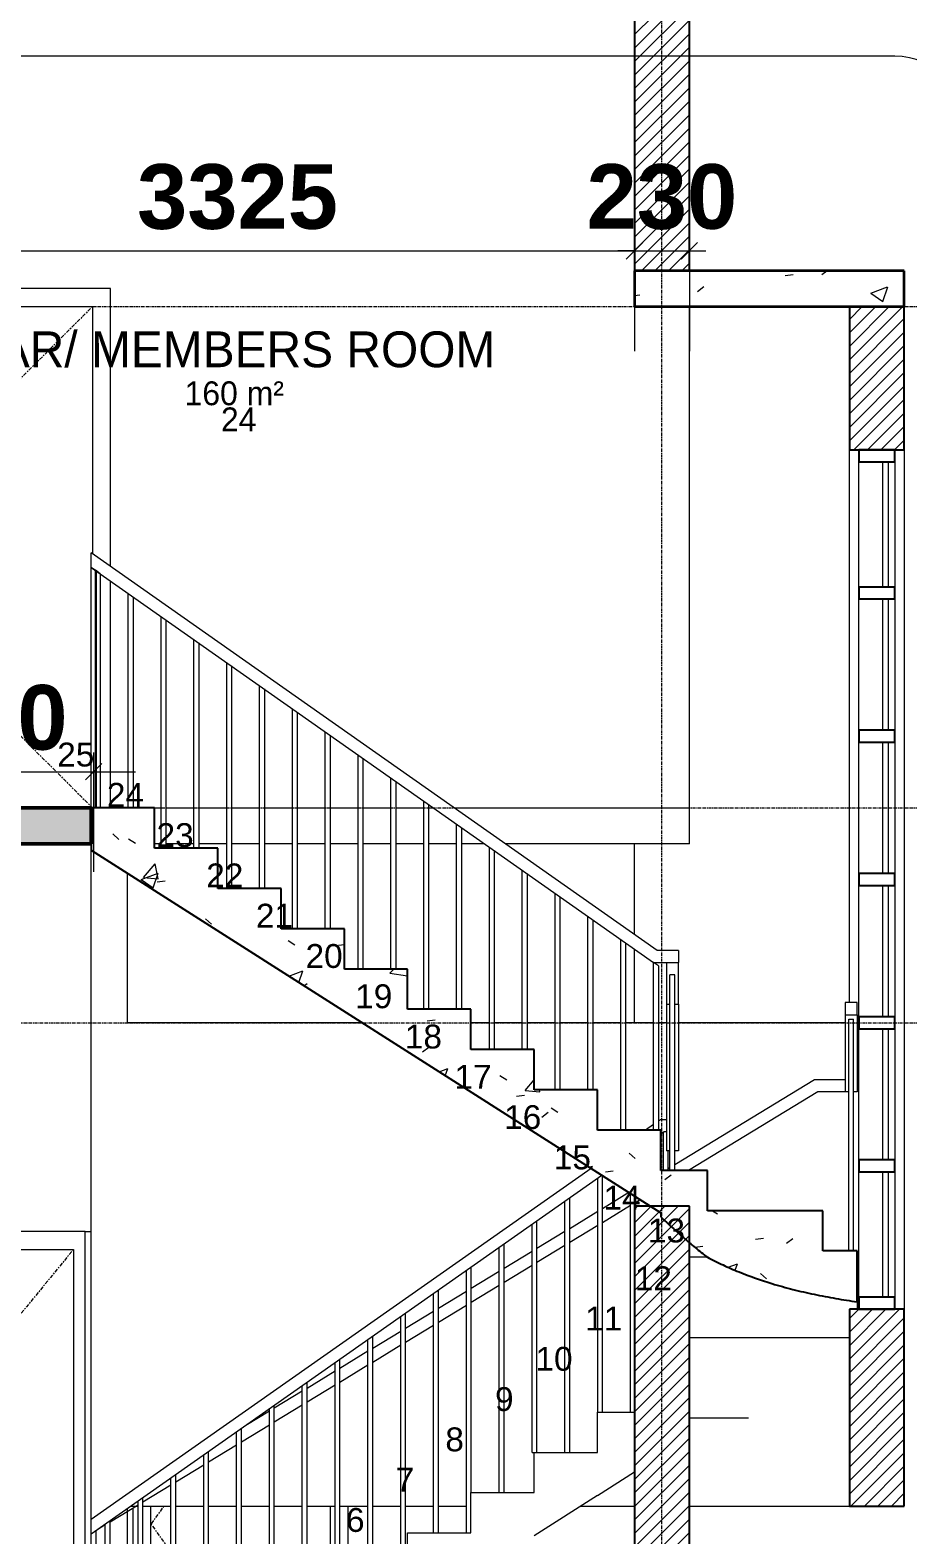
# Model space of a CAD drawing. Header units: inches. Extents: x 22 to 382261, y 22 to 371281.
# Drawn here: x 129234 to 132911, y 140467 to 146771 of the extents above; entities that cross this region are included whole.
import ezdxf

# ---------------------------------------------------------------- set-up
doc = ezdxf.new("R2010")
doc.units = ezdxf.units.IN
doc.header["$MEASUREMENT"] = 0
doc.linetypes.add('Centre', pattern=[31.75, 6.35, -4.7625, 15.875, -4.7625])
doc.linetypes.add('Grid Line 1_2_', pattern=[22.225, 12.7, -3.175, 3.175, -3.175])
for name, color, linetype, lineweight in [('A-ANNO-DIMS', 211, 'Continuous', 9), ('A-ANNO-SYMB', 150, 'Continuous', 9), ('A-AREA-IDEN', 2, 'Continuous', 9), ('A-DETL-GENF', 92, 'Continuous', 9), ('A-DETL-THIN', 151, 'Continuous', 9), ('A-DOOR', 31, 'Continuous', 9), ('A-DOOR-FRAM', 31, 'Continuous', 9), ('A-FLOR', 192, 'Continuous', 9), ('A-FLOR-HRAL', 11, 'Continuous', 9), ('A-FLOR-LEVL', 51, 'Continuous', 9), ('A-FLOR-PATT', 8, 'Continuous', 9), ('A-GLAZ-CURT', 52, 'Continuous', 9), ('A-GLAZ-CWMG', 51, 'Continuous', 9), ('A-WALL', 113, 'Continuous', 9), ('A-WALL-PATT', 111, 'Continuous', 9), ('I-WALL', 2, 'Continuous', 9), ('S-GRID', 1, 'Continuous', 9), ('S-STRS', 31, 'Continuous', 9), ('S-STRS-ANNO', 31, 'Continuous', 9)]:
    doc.layers.add(name, color=color, linetype=linetype, lineweight=lineweight)
doc.styles.add('Arial', font='arial.ttf', dxfattribs={"height": 506.015625})
doc.styles.add('Arial_B_2', font='arialbd.ttf', dxfattribs={"height": 270.833333})
doc.styles.add('Century Gothic_1', font='GOTHIC.TTF', dxfattribs={"height": 1})
doc.styles.add('Gill Sans MT', font='GIL_____.TTF', dxfattribs={"height": 262.5})
doc.dimstyles.new('2_2', dxfattribs={"dimscale": 304.8, "dimtxt": 267.818092, "dimasz": 0.227865, "dimexe": 1.377953, "dimexo": 0.0625, "dimgap": 0.287073, "dimtad": 1, "dimdec": 0, "dimzin": 0, "dimdsep": 46, "dimtxsty": 'Arial_B_2', "dimblk1": 'OBLIQUE', "dimblk2": 'OBLIQUE', "dimsah": 1, "dimcen": 0.09, "dimdle": 0.574147, "dimazin": 0, "dimtfac": 1, "dimtdec": 4, "dimtix": 1, "dimtmove": 0, "dimatfit": 3, "dimfxl": 0.574147, "dimfxlon": 1, "dimtvp": 1, "dimtolj": 1, "dimtzin": 0, "dimlwd": 18, "dimlwe": 18, "dimarcsym": 2})
pattern_1 = [(45, (123150.514, 143793.9), (-28.28427, 28.28427), [])]
pattern_2 = [(50, (123150.5, 143793.9), (728.737, -63.756), [76.2, -838.2]), (355, (123150.5, 143793.9), (-140.97, 764.23), [60.96, -670.56]), (100.451, (123211.24, 143788.6), (587.77, 700.467), [64.76, -712.36]), (46.184, (123150.5, 143997.1), (1084.32, -168.17), [114.3, -1257.3]), (96.636, (123240.9, 143983.1), (949.61, 989.71), [97.14, -1068.54]), (351.184, (123150.5, 143997.1), (949.62, 989.7), [91.44, -1005.84]), (21, (123252.1, 143946.3), (606.458, -409.06), [76.2, -838.2]), (326, (123252.1, 143946.3), (247.21, 736.753), [60.96, -670.56]), (71.451, (123302.65, 143912.2), (853.67, 327.685), [64.76, -712.36]), (37.5, (123150.51, 143793.9), (12.355, 338.22), [33.528, -628.904, 33.528, -647.192, -673.1]), (37.5, (123150.51, 143793.9), (12.355, 338.22), [-1343.152, 33.528, -639.572]), (7.5, (123150.5, 143793.9), (267.279, 400.722), [33.528, -354.584, 33.528, -613.664, -256.54]), (7.5, (123150.5, 143793.9), (267.279, 400.722), [-1035.304, 33.528, -223.012]), (327.5, (122923.95, 143793.9), (542.363, -22.915), [33.528, -220.472, 33.528, -758.952, -1051.56]), (327.5, (122923.95, 143793.9), (542.363, -22.915), [-1046.48, 33.528, -1018.032]), (317.5, (122822.35, 143793.9), (592.517, 101.707), [33.528, -296.672, 33.528, -492.76, -746.76]), (317.5, (122822.35, 143793.9), (592.517, 101.707), [-856.49, 33.53, -713.23])]

# ---------------------------------------------------------------- blocks, each defined once
blk = doc.blocks.new('M_Single-Flush - 900 by 2100-911137-Section C-C')
at = {"layer": 'A-DOOR-FRAM'}
for p, q in [((9708.2, 300), (9708.2, 2576)), ((9708.2, 2576), (9733.2, 2576))]:
    blk.add_line(p, q, dxfattribs=at)
blk = doc.blocks.new('M_Single-Flush - 1050 DOORS 2 gym _ memebers room-944587-Section C-C')
at = {"layer": 'A-DOOR', "linetype": 'Centre'}
for p, q in [((9738.2, 6450), (8688.2, 5400)), ((8688.2, 5400), (9733.2, 4355))]:
    blk.add_line(p, q, dxfattribs=at)
at = {"layer": 'A-DOOR-FRAM'}
for p, q in [((9814.2, 6526), (8683.2, 6526)), ((9814.2, 5361.8), (9814.2, 6526)), ((8612.2, 6450), (8612.2, 4350)), ((8688.2, 4350), (8688.2, 6450)), ((8688.2, 6450), (9738.2, 6450)), ((9738.2, 6450), (9738.2, 5415.2)), ((9814.2, 4350), (9814.2, 5300.7))]:
    blk.add_line(p, q, dxfattribs=at)
blk = doc.blocks.new('System Panel - Glazed-442035-Section C-C')
at = {"layer": 'A-GLAZ-CURT', "lineweight": 18}
for p, q in [((13047.7, 2825), (13047.7, 2300)), ((13072.7, 2825), (13047.7, 2825)), ((13072.7, 2300), (13072.7, 2825)), ((13047.7, 2300), (13072.7, 2300))]:
    blk.add_line(p, q, dxfattribs=at)
blk = doc.blocks.new('System Panel - Glazed-442036-Section C-C')
at = {"layer": 'A-GLAZ-CURT', "lineweight": 18}
for p, q in [((13047.7, 3425), (13047.7, 2875)), ((13072.7, 3425), (13047.7, 3425)), ((13072.7, 2875), (13072.7, 3425)), ((13047.7, 2875), (13072.7, 2875))]:
    blk.add_line(p, q, dxfattribs=at)
blk = doc.blocks.new('Rectangular Mullion - 50 x 150mm-440584-Section C-C')
at = {"layer": 'A-GLAZ-CWMG', "lineweight": 25}
for p, q in [((12948.2, 5850), (12948.2, 5800)), ((13098.2, 5850), (12948.2, 5850)), ((12948.2, 5800), (13098.2, 5800)), ((13098.2, 5800), (13098.2, 5850))]:
    blk.add_line(p, q, dxfattribs=at)
blk = doc.blocks.new('Rectangular Mullion - 50 x 150mm-442032-Section C-C')
at = {"layer": 'A-GLAZ-CWMG'}
for p, q in [((12948.2, 2300), (12948.2, 2825)), ((13098.2, 2825), (13098.2, 2300))]:
    blk.add_line(p, q, dxfattribs=at)
blk = doc.blocks.new('Rectangular Mullion - 50 x 150mm-440587-Section C-C')
at = {"layer": 'A-GLAZ-CWMG', "lineweight": 25}
for p, q in [((12948.2, 2875), (12948.2, 2825)), ((13098.2, 2875), (12948.2, 2875)), ((13098.2, 2825), (13098.2, 2875)), ((12948.2, 2825), (13098.2, 2825))]:
    blk.add_line(p, q, dxfattribs=at)
blk = doc.blocks.new('Rectangular Mullion - 50 x 150mm-440585-Section C-C')
at = {"layer": 'A-GLAZ-CWMG', "lineweight": 25}
for p, q in [((12948.2, 2300), (12948.2, 2250)), ((13098.2, 2300), (12948.2, 2300)), ((13098.2, 2250), (13098.2, 2300)), ((12948.2, 2250), (13098.2, 2250))]:
    blk.add_line(p, q, dxfattribs=at)
blk = doc.blocks.new('Rectangular Mullion - 50 x 150mm-442033-Section C-C')
at = {"layer": 'A-GLAZ-CWMG'}
for p, q in [((12948.2, 2875), (12948.2, 3425)), ((13098.2, 3425), (13098.2, 2875))]:
    blk.add_line(p, q, dxfattribs=at)
blk = doc.blocks.new('Rectangular Mullion - 50 x 150mm-442052-Section C-C')
at = {"layer": 'A-GLAZ-CWMG'}
for p, q in [((12948.2, 5275), (12948.2, 5800)), ((13098.2, 5800), (13098.2, 5275))]:
    blk.add_line(p, q, dxfattribs=at)
blk = doc.blocks.new('Railing - 20mm-957173-Section C-C')
at = {"layer": 'A-FLOR-HRAL'}
for p, q in [((9770.7, 5331.1), (9750.7, 5345.2)), ((9750.7, 4350), (9750.7, 5345.2)), ((9770.7, 5331.1), (9770.7, 4350))]:
    blk.add_line(p, q, dxfattribs=at)
blk = doc.blocks.new('Railing - 20mm-958078-Section C-C')
at = {"layer": 'A-FLOR-HRAL'}
for p, q in [((9888.2, 4350), (9888.2, 5248.6)), ((9908.2, 5234.6), (9908.2, 4350))]:
    blk.add_line(p, q, dxfattribs=at)
blk = doc.blocks.new('Railing - 20mm-958076-Section C-C')
at = {"layer": 'A-FLOR-HRAL'}
for p, q in [((10025.7, 4181.2), (10025.7, 5152)), ((10045.7, 5137.9), (10045.7, 4181.2))]:
    blk.add_line(p, q, dxfattribs=at)
blk = doc.blocks.new('Railing - 20mm-958074-Section C-C')
at = {"layer": 'A-FLOR-HRAL'}
for p, q in [((10163.2, 4181.2), (10163.2, 5055.3)), ((10183.2, 5041.3), (10183.2, 4181.2))]:
    blk.add_line(p, q, dxfattribs=at)
blk = doc.blocks.new('Railing - 20mm-958072-Section C-C')
at = {"layer": 'A-FLOR-HRAL'}
for p, q in [((10300.7, 4012.5), (10300.7, 4958.7)), ((10320.7, 4944.6), (10320.7, 4012.5))]:
    blk.add_line(p, q, dxfattribs=at)
blk = doc.blocks.new('Railing - 20mm-958070-Section C-C')
at = {"layer": 'A-FLOR-HRAL'}
for p, q in [((10438.2, 4012.5), (10438.2, 4862)), ((10458.2, 4848), (10458.2, 4012.5))]:
    blk.add_line(p, q, dxfattribs=at)
blk = doc.blocks.new('Railing - 20mm-958068-Section C-C')
at = {"layer": 'A-FLOR-HRAL'}
for p, q in [((10575.7, 3843.8), (10575.7, 4765.4)), ((10595.7, 4751.3), (10595.7, 3843.8))]:
    blk.add_line(p, q, dxfattribs=at)
blk = doc.blocks.new('Railing - 20mm-958066-Section C-C')
at = {"layer": 'A-FLOR-HRAL'}
for p, q in [((10713.2, 3843.8), (10713.2, 4668.7)), ((10733.2, 4654.6), (10733.2, 3843.8))]:
    blk.add_line(p, q, dxfattribs=at)
blk = doc.blocks.new('Railing - 20mm-958064-Section C-C')
at = {"layer": 'A-FLOR-HRAL'}
for p, q in [((10850.7, 3675), (10850.7, 4572)), ((10870.7, 4558), (10870.7, 3675))]:
    blk.add_line(p, q, dxfattribs=at)
blk = doc.blocks.new('Railing - 20mm-958062-Section C-C')
at = {"layer": 'A-FLOR-HRAL'}
for p, q in [((10988.2, 3675), (10988.2, 4475.4)), ((11008.2, 4461.3), (11008.2, 3675))]:
    blk.add_line(p, q, dxfattribs=at)
blk = doc.blocks.new('Railing - 20mm-958060-Section C-C')
at = {"layer": 'A-FLOR-HRAL'}
for p, q in [((11125.7, 3506.2), (11125.7, 4378.7)), ((11145.7, 4364.7), (11145.7, 3506.2))]:
    blk.add_line(p, q, dxfattribs=at)
blk = doc.blocks.new('Railing - 20mm-958058-Section C-C')
at = {"layer": 'A-FLOR-HRAL'}
for p, q in [((11263.2, 3506.2), (11263.2, 4282.1)), ((11283.2, 4268), (11283.2, 3506.2))]:
    blk.add_line(p, q, dxfattribs=at)
blk = doc.blocks.new('Railing - 20mm-958056-Section C-C')
at = {"layer": 'A-FLOR-HRAL'}
for p, q in [((11400.7, 3337.5), (11400.7, 4185.4)), ((11420.7, 4171.4), (11420.7, 3337.5))]:
    blk.add_line(p, q, dxfattribs=at)
blk = doc.blocks.new('Railing - 20mm-958054-Section C-C')
at = {"layer": 'A-FLOR-HRAL'}
for p, q in [((11538.2, 3337.5), (11538.2, 4088.8)), ((11558.2, 4074.7), (11558.2, 3337.5))]:
    blk.add_line(p, q, dxfattribs=at)
blk = doc.blocks.new('Railing - 20mm-958052-Section C-C')
at = {"layer": 'A-FLOR-HRAL'}
for p, q in [((11675.7, 3168.8), (11675.7, 3992.1)), ((11695.7, 3978), (11695.7, 3168.8))]:
    blk.add_line(p, q, dxfattribs=at)
blk = doc.blocks.new('Railing - 20mm-958050-Section C-C')
at = {"layer": 'A-FLOR-HRAL'}
for p, q in [((11813.2, 3168.8), (11813.2, 3895.4)), ((11833.2, 3881.4), (11833.2, 3168.8))]:
    blk.add_line(p, q, dxfattribs=at)
blk = doc.blocks.new('Railing - 20mm-958048-Section C-C')
at = {"layer": 'A-FLOR-HRAL'}
for p, q in [((11950.7, 3000), (11950.7, 3798.8)), ((11970.7, 3784.7), (11970.7, 3000))]:
    blk.add_line(p, q, dxfattribs=at)
blk = doc.blocks.new('Railing - 20mm-958046-Section C-C')
at = {"layer": 'A-FLOR-HRAL'}
for p, q in [((12108.2, 3688.1), (12088.2, 3702.1)), ((12088.2, 3000), (12088.2, 3702.1)), ((12108.2, 3688.1), (12108.2, 3000))]:
    blk.add_line(p, q, dxfattribs=at)
blk = doc.blocks.new('Railing - 20mm-958040-Section C-C')
at = {"layer": 'A-FLOR-HRAL'}
for p, q in [((12129.4, 2831.3), (12129.4, 2991.1)), ((12149.4, 2831.3), (12149.4, 2913.4))]:
    blk.add_line(p, q, dxfattribs=at)
blk = doc.blocks.new('Railing - 20mm-958038-Section C-C')
at = {"layer": 'A-FLOR-HRAL'}
for p, q in [((11991.9, 1818.8), (11991.9, 2733.8)), ((12011.9, 2681.3), (12011.9, 2721.1))]:
    blk.add_line(p, q, dxfattribs=at)
blk = doc.blocks.new('Railing - 20mm-957130-Section C-C')
at = {"layer": 'A-FLOR-HRAL'}
for p, q in [((11854.4, 1818.8), (11854.4, 2797.9)), ((11874.4, 1818.8), (11874.4, 2808.6))]:
    blk.add_line(p, q, dxfattribs=at)
blk = doc.blocks.new('Railing - 20mm-957128-Section C-C')
at = {"layer": 'A-FLOR-HRAL'}
for p, q in [((11736.9, 1650), (11736.9, 2715.3)), ((11716.9, 1650), (11716.9, 2701.3))]:
    blk.add_line(p, q, dxfattribs=at)
blk = doc.blocks.new('Railing - 20mm-957126-Section C-C')
at = {"layer": 'A-FLOR-HRAL'}
for p, q in [((11579.4, 1650), (11579.4, 2604.7)), ((11599.4, 1650), (11599.4, 2618.7)), ((11579.4, 1650), (11588.2, 1650))]:
    blk.add_line(p, q, dxfattribs=at)
blk = doc.blocks.new('Railing - 20mm-957124-Section C-C')
at = {"layer": 'A-FLOR-HRAL'}
for p, q in [((11461.9, 1481.2), (11461.9, 2522.1)), ((11441.9, 1481.2), (11441.9, 2508.1))]:
    blk.add_line(p, q, dxfattribs=at)
blk = doc.blocks.new('Railing - 20mm-957122-Section C-C')
at = {"layer": 'A-FLOR-HRAL'}
for p, q in [((11304.4, 1312.5), (11304.4, 2411.5)), ((11324.4, 1481.3), (11324.4, 2425.5))]:
    blk.add_line(p, q, dxfattribs=at)
blk = doc.blocks.new('Railing - 20mm-957120-Section C-C')
at = {"layer": 'A-FLOR-HRAL'}
for p, q in [((11166.9, 1312.5), (11166.9, 2314.9)), ((11186.9, 1312.5), (11186.9, 2328.9))]:
    blk.add_line(p, q, dxfattribs=at)
blk = doc.blocks.new('Railing - 20mm-957118-Section C-C')
at = {"layer": 'A-FLOR-HRAL'}
for p, q in [((11029.4, 1143.8), (11029.4, 2218.3)), ((11049.4, 1143.8), (11049.4, 2232.3))]:
    blk.add_line(p, q, dxfattribs=at)
blk = doc.blocks.new('Railing - 20mm-957116-Section C-C')
at = {"layer": 'A-FLOR-HRAL'}
for p, q in [((10891.9, 1143.8), (10891.9, 2121.7)), ((10911.9, 1143.8), (10911.9, 2135.7))]:
    blk.add_line(p, q, dxfattribs=at)
blk = doc.blocks.new('Railing - 20mm-957114-Section C-C')
at = {"layer": 'A-FLOR-HRAL'}
for p, q in [((10754.4, 975), (10754.4, 2025.1)), ((10774.4, 975), (10774.4, 2039.2))]:
    blk.add_line(p, q, dxfattribs=at)
blk = doc.blocks.new('Railing - 20mm-957112-Section C-C')
at = {"layer": 'A-FLOR-HRAL'}
for p, q in [((10616.9, 975), (10616.9, 1928.5)), ((10636.9, 975), (10636.9, 1942.6))]:
    blk.add_line(p, q, dxfattribs=at)
blk = doc.blocks.new('Railing - 20mm-957110-Section C-C')
at = {"layer": 'A-FLOR-HRAL'}
for p, q in [((10479.4, 806.2), (10479.4, 1831.9)), ((10499.4, 806.2), (10499.4, 1846))]:
    blk.add_line(p, q, dxfattribs=at)
blk = doc.blocks.new('Railing - 20mm-957108-Section C-C')
at = {"layer": 'A-FLOR-HRAL'}
for p, q in [((10341.9, 806.2), (10341.9, 1735.3)), ((10361.9, 806.2), (10361.9, 1749.4))]:
    blk.add_line(p, q, dxfattribs=at)
blk = doc.blocks.new('Railing - 20mm-957106-Section C-C')
at = {"layer": 'A-FLOR-HRAL'}
for p, q in [((10224.4, 637.5), (10224.4, 1652.8)), ((10204.4, 637.5), (10204.4, 1638.7))]:
    blk.add_line(p, q, dxfattribs=at)
blk = doc.blocks.new('Railing - 20mm-957104-Section C-C')
at = {"layer": 'A-FLOR-HRAL'}
for p, q in [((10066.9, 637.5), (10066.9, 1542.1)), ((10086.9, 637.5), (10086.9, 1556.2))]:
    blk.add_line(p, q, dxfattribs=at)
blk = doc.blocks.new('Railing - 20mm-957102-Section C-C')
at = {"layer": 'A-FLOR-HRAL'}
for p, q in [((9949.4, 468.7), (9949.4, 1459.6)), ((9929.4, 468.7), (9929.4, 1445.5))]:
    blk.add_line(p, q, dxfattribs=at)
blk = doc.blocks.new('Railing - 20mm-957100-Section C-C')
at = {"layer": 'A-FLOR-HRAL'}
for p, q in [((9791.9, 468.7), (9791.9, 1348.9)), ((9811.9, 468.7), (9811.9, 1363))]:
    blk.add_line(p, q, dxfattribs=at)
blk = doc.blocks.new('Railing - 20mm-958036-Section C-C')
at = {"layer": 'A-FLOR-HRAL'}
for p, q in [((12157, 2831.3), (12157, 3650.3)), ((12177, 3650.3), (12157, 3650.3)), ((12177, 2831.3), (12177, 3650.3))]:
    blk.add_line(p, q, dxfattribs=at)
blk = doc.blocks.new('Railing - 20mm-957094-Section C-C')
at = {"layer": 'A-FLOR-HRAL'}
for p, q in [((9753.2, 5343.4), (9733.2, 5357.6)), ((9733.2, 4350), (9733.2, 5357.6)), ((9753.2, 5343.4), (9753.2, 4350))]:
    blk.add_line(p, q, dxfattribs=at)
blk = doc.blocks.new('Railing - 20mm-957092-Section C-C')
at = {"layer": 'A-FLOR-HRAL'}
for p, q in [((9733.2, 468.7), (9733.2, 1307.6)), ((9753.2, 468.7), (9753.2, 1321.7))]:
    blk.add_line(p, q, dxfattribs=at)
blk = doc.blocks.new('Railing - Railing-670068-Section C-C')
for name in ['Railing - 20mm-957094-Section C-C', 'Railing - 20mm-957173-Section C-C', 'Railing - 20mm-958078-Section C-C', 'Railing - 20mm-958076-Section C-C', 'Railing - 20mm-958074-Section C-C', 'Railing - 20mm-958072-Section C-C', 'Railing - 20mm-958070-Section C-C', 'Railing - 20mm-958068-Section C-C', 'Railing - 20mm-958066-Section C-C', 'Railing - 20mm-958064-Section C-C', 'Railing - 20mm-958062-Section C-C', 'Railing - 20mm-958060-Section C-C', 'Railing - 20mm-958058-Section C-C', 'Railing - 20mm-958056-Section C-C', 'Railing - 20mm-958054-Section C-C', 'Railing - 20mm-958052-Section C-C', 'Railing - 20mm-958050-Section C-C', 'Railing - 20mm-958048-Section C-C', 'Railing - 20mm-958046-Section C-C', 'Railing - 20mm-958036-Section C-C', 'Railing - 20mm-958040-Section C-C', 'Railing - 20mm-957130-Section C-C', 'Railing - 20mm-957128-Section C-C', 'Railing - 20mm-958038-Section C-C', 'Railing - 20mm-957126-Section C-C', 'Railing - 20mm-957124-Section C-C', 'Railing - 20mm-957122-Section C-C', 'Railing - 20mm-957120-Section C-C', 'Railing - 20mm-957118-Section C-C', 'Railing - 20mm-957116-Section C-C', 'Railing - 20mm-957114-Section C-C', 'Railing - 20mm-957112-Section C-C', 'Railing - 20mm-957110-Section C-C', 'Railing - 20mm-957108-Section C-C', 'Railing - 20mm-957106-Section C-C', 'Railing - 20mm-957104-Section C-C', 'Railing - 20mm-957102-Section C-C', 'Railing - 20mm-957100-Section C-C', 'Railing - 20mm-957092-Section C-C']:
    blk.add_blockref(name, (0, 0))
blk = doc.blocks.new('Railing - 20mm-957234-Section C-C')
at = {"layer": 'A-FLOR-HRAL'}
for p, q in [((12906.2, 3464.9), (12926.2, 3464.9)), ((12906.2, 2493.8), (12906.2, 3464.9)), ((12926.2, 2493.8), (12926.2, 3464.9))]:
    blk.add_line(p, q, dxfattribs=at)
blk = doc.blocks.new('Railing - Railing-670072-Section C-C')
at = {"layer": 'A-FLOR-HRAL', "lineweight": 18}
for p, q in [((12941.2, 3534.8), (12891.2, 3534.8)), ((12891.2, 3534.8), (12891.2, 3482.5)), ((12941.2, 3482.5), (12941.2, 3534.8)), ((12891.2, 3482.5), (12941.2, 3482.5))]:
    blk.add_line(p, q, dxfattribs=at)
at = {"layer": 'A-FLOR-HRAL'}
for p, q in [((12891.2, 3482.5), (12891.2, 3161)), ((12941.2, 3482.5), (12941.2, 3161)), ((12762.8, 3211), (12177, 2854.8)), ((12776.8, 3161), (12234.5, 2831.3)), ((12891.2, 3211), (12762.8, 3211)), ((12891.2, 3161), (12776.8, 3161)), ((12906.2, 3161), (12891.2, 3161)), ((12941.2, 3161), (12926.2, 3161)), ((12157, 2842.6), (12149.4, 2838)), ((11985.1, 2738.1), (11874.4, 2670.8)), ((11854.4, 2658.7), (11736.9, 2587.2)), ((11991.9, 2683.8), (11874.4, 2612.3)), ((12032.2, 2708.2), (12011.9, 2695.9)), ((11854.4, 2600.1), (11736.9, 2528.7)), ((11716.9, 2575), (11599.4, 2503.6)), ((11579.4, 2491.4), (11461.9, 2420)), ((11716.9, 2516.5), (11599.4, 2445.1)), ((11441.9, 2407.8), (11324.4, 2336.4)), ((11579.4, 2432.9), (11461.9, 2361.5)), ((11441.9, 2349.3), (11324.4, 2277.9)), ((11304.4, 2324.2), (11186.9, 2252.8)), ((11166.9, 2240.6), (11049.4, 2169.1)), ((11304.4, 2265.7), (11186.9, 2194.2)), ((11029.4, 2157), (10911.9, 2085.5)), ((11166.9, 2182.1), (11049.4, 2110.6)), ((11029.4, 2098.5), (10911.9, 2027)), ((10891.9, 2073.4), (10774.4, 2001.9)), ((10754.4, 1989.8), (10636.9, 1918.3)), ((10891.9, 2014.9), (10774.4, 1943.4)), ((10616.9, 1906.1), (10499.4, 1834.7)), ((10754.4, 1931.2), (10636.9, 1859.8)), ((10616.9, 1847.6), (10499.4, 1776.2)), ((10479.4, 1822.5), (10380.2, 1762.2)), ((10479.4, 1764), (10361.9, 1692.6)), ((10341.9, 1680.4), (10224.4, 1609)), ((10204.4, 1596.8), (10086.9, 1525.3)), ((10066.9, 1513.2), (9949.4, 1441.7)), ((9929.4, 1429.6), (9811.9, 1358.1)), ((9791.9, 1346), (9760.6, 1326.9))]:
    blk.add_line(p, q, dxfattribs=at)
blk.add_blockref('Railing - 20mm-957234-Section C-C', (0, 0))
blk = doc.blocks.new('Top Rail Type - Top Rail_Internal_-670082-Section C-C')
at = {"layer": 'A-FLOR-HRAL'}
for p, q in [((12103.5, 3752.5), (9733.2, 5418.7)), ((9733.2, 5357.6), (9733.2, 5418.7)), ((9733.2, 5357.6), (12087.7, 3702.5)), ((12192, 3752.5), (12103.5, 3752.5)), ((12192, 3752.5), (12192, 3702.5)), ((12087.7, 3702.5), (12192, 3702.5)), ((12142, 3702.5), (12142, 3528)), ((12192, 3528), (12192, 3702.5)), ((12142, 3528), (12157, 3528)), ((12142, 3528), (12142, 2913.4)), ((12177, 3528), (12192, 3528)), ((12192, 3528), (12192, 2913.4)), ((12116.6, 3043.2), (12108.2, 3037.3)), ((12142, 3043.2), (12116.6, 3043.2)), ((12088.2, 3023.3), (12055.1, 3000)), ((12132.4, 2993.2), (12118.2, 2983.2)), ((12142, 2993.2), (12132.4, 2993.2)), ((12157, 2913.4), (12142, 2913.4)), ((12192, 2913.4), (12177, 2913.4)), ((11826.3, 2839.3), (9733.2, 1368.7)), ((11872, 2810.2), (9733.2, 1307.6)), ((9733.2, 1307.6), (9733.2, 1368.7))]:
    blk.add_line(p, q, dxfattribs=at)
blk = doc.blocks.new('Top Rail Type - Top Rail_Internal_-670101-Section C-C')
at = {"layer": 'A-FLOR-HRAL'}
for p, q in [((12941.2, 3534.8), (12891.2, 3534.8)), ((12891.2, 3534.8), (12891.2, 3482.5)), ((12941.2, 3482.5), (12941.2, 3534.8)), ((12891.2, 3482.5), (12941.2, 3482.5)), ((12891.2, 3482.5), (12891.2, 3161)), ((12941.2, 3482.5), (12941.2, 3161)), ((12762.8, 3211), (12177, 2854.8)), ((12776.8, 3161), (12234.5, 2831.3)), ((12891.2, 3211), (12762.8, 3211)), ((12891.2, 3161), (12776.8, 3161)), ((12906.2, 3161), (12891.2, 3161)), ((12941.2, 3161), (12926.2, 3161)), ((12157, 2842.6), (12149.4, 2838)), ((11985.1, 2738.1), (11874.4, 2670.8)), ((11854.4, 2658.7), (11736.9, 2587.2)), ((11991.9, 2683.8), (11874.4, 2612.3)), ((12032.2, 2708.2), (12011.9, 2695.9)), ((11854.4, 2600.1), (11736.9, 2528.7)), ((11716.9, 2575), (11599.4, 2503.6)), ((11579.4, 2491.4), (11461.9, 2420)), ((11716.9, 2516.5), (11599.4, 2445.1)), ((11441.9, 2407.8), (11324.4, 2336.4)), ((11579.4, 2432.9), (11461.9, 2361.5)), ((11441.9, 2349.3), (11324.4, 2277.9)), ((11304.4, 2324.2), (11186.9, 2252.8)), ((11166.9, 2240.6), (11049.4, 2169.1)), ((11304.4, 2265.7), (11186.9, 2194.2)), ((11029.4, 2157), (10911.9, 2085.5)), ((11166.9, 2182.1), (11049.4, 2110.6)), ((11029.4, 2098.5), (10911.9, 2027)), ((10891.9, 2073.4), (10774.4, 2001.9)), ((10754.4, 1989.8), (10636.9, 1918.3)), ((10891.9, 2014.9), (10774.4, 1943.4)), ((10616.9, 1906.1), (10499.4, 1834.7)), ((10754.4, 1931.2), (10636.9, 1859.8)), ((10616.9, 1847.6), (10499.4, 1776.2)), ((10479.4, 1822.5), (10380.2, 1762.2)), ((10479.4, 1764), (10361.9, 1692.6)), ((10341.9, 1680.4), (10224.4, 1609)), ((10204.4, 1596.8), (10086.9, 1525.3)), ((10066.9, 1513.2), (9949.4, 1441.7)), ((9929.4, 1429.6), (9811.9, 1358.1)), ((9791.9, 1346), (9760.6, 1326.9))]:
    blk.add_line(p, q, dxfattribs=at)
blk = doc.blocks.new('M_Single-Flush - 900 by 2101 DO3 LOBBY-944279-Section C-C')
at = {"layer": 'A-DOOR', "linetype": 'Centre'}
for p, q in [((9658.2, 2500), (8758.2, 1400)), ((8758.2, 1400), (9658.2, 300))]:
    blk.add_line(p, q, dxfattribs=at)
at = {"layer": 'A-DOOR-FRAM'}
for p, q in [((9708.2, 2576), (8683.2, 2576)), ((8758.2, 300), (8758.2, 2500)), ((8758.2, 2500), (9658.2, 2500)), ((9658.2, 2500), (9658.2, 300))]:
    blk.add_line(p, q, dxfattribs=at)
blk = doc.blocks.new('M_Single-Flush - d02  toilet 750 by 2100-458076-Section C-C')
at = {"layer": 'A-DOOR', "linetype": 'Centre'}
for p, q in [((10036.8, 1425), (9983.2, 1350)), ((9983.2, 1350), (10066.9, 1232.7)), ((10086.9, 1204.7), (10204.4, 1040.2)), ((10224.4, 1012.2), (10341.9, 847.7)), ((10361.9, 819.7), (10371.6, 806.3)), ((10508.3, 614.8), (10733.2, 300))]:
    blk.add_line(p, q, dxfattribs=at)
at = {"layer": 'A-DOOR-FRAM'}
for p, q in [((9907.2, 1416), (9907.2, 468.8)), ((9983.2, 468.8), (9983.2, 1425)), ((10733.2, 1425), (10733.2, 975)), ((10809.2, 1143.8), (10809.2, 1425)), ((10733.2, 757.7), (10733.2, 300)), ((10809.2, 300), (10809.2, 806))]:
    blk.add_line(p, q, dxfattribs=at)
blk = doc.blocks.new('_Oblique')
at = {"color": 0, "linetype": 'ByBlock', "lineweight": -2}
blk.add_line((-0.5, -0.5), (0.5, 0.5), dxfattribs=at)
blk = doc.blocks.new('*D5174')
at = {"layer": 'A-ANNO-DIMS', "color": 0, "lineweight": 18, "transparency": 16777216}
for p, q in [((128440.6, 145926.9), (128440.6, 145425.9)), ((131765.6, 145926.9), (131765.6, 145425.9)), ((128265.6, 145845.9), (131940.6, 145845.9))]:
    blk.add_line(p, q, dxfattribs=at)
at = {"layer": 'Defpoints', "color": 0, "transparency": 16777216}
for p in [(128440.6, 145945.9), (131765.6, 145945.9), (131765.6, 145845.9)]:
    blk.add_point(p, dxfattribs=at)
at = {"layer": 'A-ANNO-DIMS', "color": 0, "lineweight": 18, "transparency": 16777216, "xscale": 69.45312499999999, "yscale": 69.45312499999999, "zscale": 69.45312499999999, "rotation": 180}
blk.add_blockref('_Oblique', (128440.6, 145845.9), dxfattribs=at)
at = {"layer": 'A-ANNO-DIMS', "color": 0, "lineweight": 18, "transparency": 16777216, "xscale": 69.45312499999999, "yscale": 69.45312499999999, "zscale": 69.45312499999999}
blk.add_blockref('_Oblique', (131765.6, 145845.9), dxfattribs=at)
at = {"layer": 'A-ANNO-DIMS', "color": 0, "lineweight": 18, "transparency": 16777216, "insert": (130103.1, 146071.7), "char_height": 270.83, "width": 559.685, "attachment_point": 5, "style": 'Arial_B_2'}
blk.add_mtext('\\A1;3325', dxfattribs=at)
blk = doc.blocks.new('*D5175')
at = {"layer": 'A-ANNO-DIMS', "color": 0, "lineweight": 18, "transparency": 16777216}
for p, q in [((131765.6, 145926.9), (131765.6, 145425.9)), ((131995.6, 145926.9), (131995.6, 145425.9)), ((131765.6, 145845.9), (131696.1, 145845.9)), ((131765.6, 145845.9), (131995.6, 145845.9)), ((131995.6, 145845.9), (132065, 145845.9))]:
    blk.add_line(p, q, dxfattribs=at)
at = {"layer": 'Defpoints', "color": 0, "transparency": 16777216}
for p in [(131765.6, 145945.9), (131995.6, 145945.9), (131995.6, 145845.9)]:
    blk.add_point(p, dxfattribs=at)
at = {"layer": 'A-ANNO-DIMS', "color": 0, "lineweight": 18, "transparency": 16777216, "xscale": 69.45312499999999, "yscale": 69.45312499999999, "zscale": 69.45312499999999}
blk.add_blockref('_Oblique', (131765.6, 145845.9), dxfattribs=at)
at = {"layer": 'A-ANNO-DIMS', "color": 0, "lineweight": 18, "transparency": 16777216, "xscale": 69.45312499999999, "yscale": 69.45312499999999, "zscale": 69.45312499999999, "rotation": 180}
blk.add_blockref('_Oblique', (131995.6, 145845.9), dxfattribs=at)
at = {"layer": 'A-ANNO-DIMS', "color": 0, "lineweight": 18, "transparency": 16777216, "insert": (131880.6, 146071.7), "char_height": 270.83, "width": 419.764, "attachment_point": 5, "style": 'Arial_B_2'}
blk.add_mtext('\\A1;230', dxfattribs=at)
blk = doc.blocks.new('*D5201')
at = {"layer": 'A-ANNO-DIMS', "color": 0, "lineweight": 18, "transparency": 16777216}
for p, q in [((128440.6, 143745.3), (128440.6, 143244.4)), ((129500.6, 143745.3), (129500.6, 143244.4)), ((128265.6, 143664.4), (129675.6, 143664.4))]:
    blk.add_line(p, q, dxfattribs=at)
at = {"layer": 'Defpoints', "color": 0, "transparency": 16777216}
for p in [(128440.6, 143764.4), (129500.6, 143764.4), (129500.6, 143664.4)]:
    blk.add_point(p, dxfattribs=at)
at = {"layer": 'A-ANNO-DIMS', "color": 0, "lineweight": 18, "transparency": 16777216, "xscale": 69.45312499999999, "yscale": 69.45312499999999, "zscale": 69.45312499999999, "rotation": 180}
blk.add_blockref('_Oblique', (128440.6, 143664.4), dxfattribs=at)
at = {"layer": 'A-ANNO-DIMS', "color": 0, "lineweight": 18, "transparency": 16777216, "xscale": 69.45312499999999, "yscale": 69.45312499999999, "zscale": 69.45312499999999}
blk.add_blockref('_Oblique', (129500.6, 143664.4), dxfattribs=at)
at = {"layer": 'A-ANNO-DIMS', "color": 0, "lineweight": 18, "transparency": 16777216, "insert": (128970.6, 143890.1), "char_height": 270.83, "width": 559.685, "attachment_point": 5, "style": 'Arial_B_2'}
blk.add_mtext('\\A1;1060', dxfattribs=at)

msp = doc.modelspace()

# ---------------------------------------------------------------- hatches: boundary and pattern name
at = {"layer": 'A-DETL-GENF'}
h = msp.add_hatch(dxfattribs=at)
h.set_pattern_fill('FP_5', style=0, pattern_type=2)
h.set_pattern_definition([(50, (123150.51, 143793.9), (182.1847, -15.939), [19.05, -209.55]), (355, (123150.51, 143793.9), (-35.2424, 191.0566), [15.24, -167.64]), (100.451, (123165.7, 143792.57), (146.9425, 175.1167), [16.19, -178.09]), (46.184, (123150.51, 143844.7), (271.079, -42.0433), [28.575, -314.325]), (96.636, (123173.1, 143841.2), (237.4025, 247.427), [24.285, -267.135]), (351.184, (123150.51, 143844.7), (237.405, 247.425), [22.86, -251.46]), (21, (123175.91, 143832), (151.6149, -102.2655), [19.05, -209.55]), (326, (123175.91, 143832), (61.8024, 184.1877), [15.24, -167.64]), (71.451, (123188.55, 143823.48), (213.417, 81.9214), [16.19, -178.09]), (37.5, (123150.514, 143793.9), (3.08832, 84.55508), [8.382, -157.226, 8.382, -161.798, -168.275]), (37.5, (123150.514, 143793.9), (3.08832, 84.55508), [-335.788, 8.382, -159.893]), (7.5, (123150.51, 143793.9), (66.8194, 100.18075), [8.382, -88.646, 8.382, -153.416, -64.135]), (7.5, (123150.51, 143793.9), (66.8194, 100.18075), [-258.826, 8.382, -55.753]), (327.5, (123093.87, 143793.9), (135.5905, -5.7289), [8.382, -55.118, 8.382, -189.738, -262.89]), (327.5, (123093.87, 143793.9), (135.5905, -5.7289), [-261.62, 8.382, -254.508]), (317.5, (123068.47, 143793.9), (148.1289, 25.4268), [8.382, -74.168, 8.382, -123.19, -186.69]), (317.5, (123068.47, 143793.9), (148.1289, 25.4268), [-214.122, 8.382, -178.308])])
h.paths.add_polyline_path([(114935.6, 139312.8), (131995.6, 139312.8), (131995.6, 139462.8), (114935.6, 139462.8), (114935.6, 139313.5)])
h.paths.add_polyline_path([(127294, 142897.4), (127310.6, 142897.4), (127310.6, 143362.8), (129490.6, 143362.8), (129490.6, 143512.8), (126860.6, 143512.8), (126860.6, 142897.4), (127128.3, 142897.4)])
h.paths.add_polyline_path([(116355.2, 142897.4), (116610.6, 142897.4), (116610.6, 143512.8), (114935.6, 143512.8), (114935.6, 143362.8), (116160.6, 143362.8), (116160.6, 142897.4), (116189.5, 142897.4)])
at = {"layer": 'A-FLOR-PATT'}
h = msp.add_hatch(dxfattribs=at)
h.set_pattern_fill('FP_2', color=256, style=0, pattern_type=2)
h.set_pattern_definition(pattern_2)
h.paths.add_polyline_path([(131765.6, 145612.8), (132895.6, 145612.8), (132895.6, 145762.8), (131765.6, 145762.8)])
at = {"layer": 'A-WALL-PATT'}
h = msp.add_hatch(dxfattribs=at)
h.set_pattern_fill('FP_1', color=256, style=0, pattern_type=2)
h.set_pattern_definition(pattern_1)
h.paths.add_polyline_path([(131765.6, 145762.8), (131995.6, 145762.8), (131995.6, 147112.8), (131765.6, 147112.8), (131765.6, 146943.7)])
h = msp.add_hatch(dxfattribs=at)
h.set_pattern_fill('FP_1', color=256, style=0, pattern_type=2)
h.set_pattern_definition(pattern_1)
h.paths.add_polyline_path([(132665.6, 145012.8), (132895.6, 145012.8), (132895.6, 145612.8), (132665.6, 145612.8), (132665.6, 145368.4)])
h = msp.add_hatch(dxfattribs=at)
h.set_pattern_fill('FP_1', color=256, style=0, pattern_type=2)
h.set_pattern_definition(pattern_1)
h.paths.add_polyline_path([(131765.6, 139462.8), (131995.6, 139462.8), (131995.6, 141844.1), (131765.6, 141844.1), (131765.6, 139510.4)])
h = msp.add_hatch(dxfattribs=at)
h.set_pattern_fill('FP_1', color=256, style=0, pattern_type=2)
h.set_pattern_definition(pattern_1)
h.paths.add_polyline_path([(132665.6, 140587.8), (132895.6, 140587.8), (132895.6, 141412.8), (132665.6, 141412.8), (132665.6, 140642.6)])
at = {"layer": 'S-STRS'}
h = msp.add_hatch(dxfattribs=at)
h.set_pattern_fill('FP_2', color=256, style=0, pattern_type=2)
h.set_pattern_definition(pattern_2)
h.paths.add_polyline_path([(132699, 141443.2), (132699, 141656.6), (132555, 141656.6), (132555, 141825.3), (132070.9, 141825.3), (132070.9, 141994.1), (131875.6, 141994.1), (131875.6, 142162.8), (131610.6, 142162.8), (131610.6, 142331.6), (131345.6, 142331.6), (131345.6, 142500.3), (131080.6, 142500.3), (131080.6, 142669.1), (130815.6, 142669.1), (130815.6, 142837.8), (130550.6, 142837.8), (130550.6, 143006.6), (130285.6, 143006.6), (130285.6, 143175.3), (130020.6, 143175.3), (130020.6, 143344.1), (129755.6, 143344.1), (129755.6, 143512.8), (129490.6, 143512.8), (129490.6, 143335), (131875.6, 141816.2), (131875.6, 141799.3), (131971, 141712.4), (132020.2, 141670.6), (132070.9, 141630.6), (132136.5, 141598), (132203.5, 141568.8), (132271.9, 141542.8), (132341.4, 141520), (132432, 141495.3), (132483, 141482.9), (132554.7, 141467.8), (132626.7, 141454.7)])

# ---------------------------------------------------------------- linework, layer by layer
at = {"layer": 'A-ANNO-SYMB'}
msp.add_line((132856.7, 146661.6), (128035.6, 146661.6), dxfattribs=at)
msp.add_arc((132856.7, 146361.6), 300, 0, 90, dxfattribs=at)
at = {"layer": 'A-DETL-THIN', "lineweight": 50}
for p, q in [((129490.6, 143512.8), (126860.6, 143512.8)), ((129490.6, 143362.8), (129490.6, 143512.8)), ((127310.6, 143362.8), (129490.6, 143362.8))]:
    msp.add_line(p, q, dxfattribs=at)
at = {"layer": 'A-FLOR', "lineweight": 35}
for p, q in [((132895.6, 145762.8), (131765.6, 145762.8)), ((131765.6, 145762.8), (131765.6, 145612.8)), ((132895.6, 145612.8), (132895.6, 145762.8)), ((131765.6, 145612.8), (132895.6, 145612.8))]:
    msp.add_line(p, q, dxfattribs=at)
at = {"layer": 'A-FLOR'}
for p, q in [((129755.6, 143512.8), (129783.1, 143512.8)), ((129803.1, 143512.8), (129920.6, 143512.8)), ((129940.6, 143512.8), (130058.1, 143512.8)), ((130078.1, 143512.8), (130194.5, 143512.8)), ((130215.6, 143512.8), (130333.1, 143512.8)), ((130353.1, 143512.8), (130470.6, 143512.8)), ((130490.6, 143512.8), (130608.1, 143512.8)), ((130628.1, 143512.8), (130745.6, 143512.8)), ((130765.6, 143512.8), (130883.1, 143512.8)), ((130903.1, 143512.8), (130924, 143512.8)), ((131010.9, 143512.8), (131995.6, 143512.8)), ((131995.6, 143362.8), (131995.6, 143512.8)), ((129783.1, 143362.8), (129755.6, 143362.8)), ((129920.6, 143362.8), (129803.1, 143362.8)), ((130058.1, 143362.8), (129940.6, 143362.8)), ((130195.6, 143362.8), (130078.1, 143362.8)), ((130333.1, 143362.8), (130215.6, 143362.8)), ((130470.6, 143362.8), (130353.1, 143362.8)), ((130608.1, 143362.8), (130490.6, 143362.8)), ((130745.6, 143362.8), (130628.1, 143362.8)), ((130883.1, 143362.8), (130765.6, 143362.8)), ((131020.6, 143362.8), (130903.1, 143362.8)), ((131137.4, 143362.8), (131040.6, 143362.8)), ((131995.6, 143362.8), (131224.3, 143362.8))]:
    msp.add_line(p, q, dxfattribs=at)
at = {"layer": 'A-FLOR-LEVL', "linetype": 'Grid Line 1_2_'}
for p, q in [((109984.2, 145612.8), (136316.8, 145612.8)), ((109984.2, 143512.8), (136316.8, 143512.8)), ((109984.2, 142612.8), (136316.8, 142612.8))]:
    msp.add_line(p, q, dxfattribs=at)
at = {"layer": 'A-WALL'}
for p, q in [((129490.6, 140531.6), (129490.6, 143335)), ((129640.6, 143239.5), (129640.6, 142612.8)), ((129640.6, 140575.8), (129640.6, 139631.6))]:
    msp.add_line(p, q, dxfattribs=at)
at = {"layer": 'I-WALL', "lineweight": 25}
for p, q in [((131765.6, 147112.8), (131765.6, 145762.8)), ((131995.6, 145762.8), (131995.6, 147112.8)), ((132665.6, 145612.8), (132665.6, 145012.8)), ((132895.6, 145012.8), (132895.6, 145612.8)), ((132665.6, 145012.8), (132895.6, 145012.8)), ((131765.6, 141844.1), (131765.6, 139462.8)), ((131995.6, 141844.1), (131765.6, 141844.1)), ((131995.6, 139462.8), (131995.6, 141844.1)), ((132665.6, 141412.8), (132665.6, 140587.8)), ((132895.6, 141412.8), (132665.6, 141412.8)), ((132895.6, 140587.8), (132895.6, 141412.8)), ((132665.6, 140587.8), (132895.6, 140587.8))]:
    msp.add_line(p, q, dxfattribs=at)
at = {"layer": 'I-WALL'}
for p, q in [((131995.6, 143512.8), (131995.6, 145612.8)), ((132665.6, 142697.6), (132665.6, 145012.8)), ((132895.6, 145012.8), (132895.6, 141412.8)), ((131765.6, 142982.3), (131765.6, 143362.8)), ((131765.6, 142612.8), (131765.6, 142921.2)), ((130624.6, 142612.8), (129640.6, 142612.8)), ((131158.1, 142612.8), (131080.6, 142612.8)), ((131295.6, 142612.8), (131178.1, 142612.8)), ((131433.1, 142612.8), (131315.6, 142612.8)), ((131570.6, 142612.8), (131453.1, 142612.8)), ((131708.1, 142612.8), (131590.6, 142612.8)), ((131845.6, 142612.8), (131728.1, 142612.8)), ((131899.4, 142612.8), (131865.6, 142612.8)), ((132648.6, 142612.8), (131949.4, 142612.8)), ((129657.6, 140587.8), (129686.8, 140587.8)), ((129706.8, 140587.8), (129824.3, 140587.8)), ((129844.3, 140587.8), (129961.8, 140587.8)), ((129981.8, 140587.8), (130099.3, 140587.8)), ((130119.3, 140587.8), (130236.8, 140587.8)), ((130256.8, 140587.8), (130374.3, 140587.8)), ((130394.3, 140587.8), (130511.8, 140587.8)), ((130531.8, 140587.8), (130649.3, 140587.8)), ((130669.3, 140587.8), (130786.8, 140587.8)), ((130806.8, 140587.8), (130924.3, 140587.8)), ((130944.3, 140587.8), (131061.8, 140587.8)), ((131540.6, 140587.8), (131765.6, 140587.8)), ((131995.6, 140587.8), (132665.6, 140587.8))]:
    msp.add_line(p, q, dxfattribs=at)
at = {"layer": 'S-GRID', "linetype": 'Grid Line 1_2_'}
msp.add_line((131880.6, 138712.8), (131880.6, 151138.6), dxfattribs=at)
at = {"layer": 'S-STRS', "lineweight": 25}
for p, q in [((129755.6, 143512.8), (129490.6, 143512.8)), ((129755.6, 143344.1), (129755.6, 143512.8)), ((129490.6, 143362.8), (129490.6, 143335)), ((129490.6, 143335), (131875.6, 141816.2)), ((130020.6, 143344.1), (129755.6, 143344.1)), ((130020.6, 143175.3), (130020.6, 143344.1)), ((130285.6, 143175.3), (130020.6, 143175.3)), ((130285.6, 143006.6), (130285.6, 143175.3)), ((130550.6, 143006.6), (130285.6, 143006.6)), ((130550.6, 142837.8), (130550.6, 143006.6)), ((130815.6, 142837.8), (130550.6, 142837.8)), ((130815.6, 142669.1), (130815.6, 142837.8)), ((131080.6, 142669.1), (130815.6, 142669.1)), ((131080.6, 142500.3), (131080.6, 142669.1)), ((131345.6, 142500.3), (131080.6, 142500.3)), ((131345.6, 142331.6), (131345.6, 142500.3)), ((131610.6, 142331.6), (131345.6, 142331.6)), ((131610.6, 142162.8), (131610.6, 142331.6)), ((131875.6, 142162.8), (131610.6, 142162.8)), ((131875.6, 141994.1), (131875.6, 142162.8)), ((132070.9, 141994.1), (131875.6, 141994.1)), ((132070.9, 141825.3), (132070.9, 141994.1)), ((131875.6, 141816.2), (131875.6, 141799.3)), ((132555, 141825.3), (132070.9, 141825.3)), ((132555, 141656.6), (132555, 141825.3)), ((132699, 141656.6), (132555, 141656.6)), ((132699, 141443.2), (132699, 141656.6))]:
    msp.add_line(p, q, dxfattribs=at)
at = {"layer": 'S-STRS'}
for p, q in [((131610.6, 140981.6), (131765.6, 140981.6)), ((131610.6, 140812.8), (131610.6, 140981.6)), ((131345.6, 140812.8), (131610.6, 140812.8)), ((131345.6, 140644.1), (131345.6, 140812.8)), ((131610.6, 140632.3), (131765.6, 140730.8)), ((131080.6, 140475.3), (131080.6, 140644.1)), ((131080.6, 140644.1), (131345.6, 140644.1)), ((131610.6, 140632.3), (131345.6, 140463.9)), ((130815.6, 140306.6), (130815.6, 140475.3)), ((130815.6, 140475.3), (131080.6, 140475.3))]:
    msp.add_line(p, q, dxfattribs=at)
at = {"layer": 'S-STRS', "flags": 128}
for points in [[(132070.9, 141630.6), (132026, 141630.6), (131995.6, 141630.6)], [(132099.9, 141293.1), (132032.9, 141293.1), (131995.6, 141293.1)], [(132665.6, 141293.1), (132624.1, 141293.1), (132549.2, 141293.1), (132474.3, 141293.1), (132399.4, 141293.1), (132324.5, 141293.1), (132249.7, 141293.1), (132174.8, 141293.1), (132099.9, 141293.1)], [(132243.5, 140955.6), (132224.2, 140955.6), (132182.7, 140955.6), (132141.3, 140955.6), (132099.8, 140955.6), (132058.4, 140955.6), (132016.9, 140955.6), (131995.6, 140955.6)]]:
    msp.add_lwpolyline(points, dxfattribs=at)
at = {"layer": 'S-STRS', "lineweight": 25}
for points, knots in [([(131875.6, 141799.3), (131891.3, 141784.6), (131915, 141762.8), (131946.9, 141733.8), (131971, 141712.4), (131995.4, 141691.3), (132028.3, 141663.6), (132053.7, 141643.6), (132070.9, 141630.6)], [0, 0, 0, 0, 0.25, 0.375, 0.5, 0.625, 0.75, 1, 1, 1, 1]), ([(132070.9, 141630.6), (132092.5, 141619.2), (132136.2, 141597.5), (132225.6, 141558.4), (132323.6, 141524.1), (132429.4, 141494.9), (132518.7, 141474.5), (132608.6, 141457.4), (132668.8, 141447.7), (132699, 141443.2)], [0, 0, 0, 0, 0.111111, 0.222222, 0.444444, 0.583333, 0.722222, 0.861111, 1, 1, 1, 1])]:
    msp.add_open_spline(points, degree=3, knots=knots, dxfattribs=at)
at = {"layer": 'S-STRS'}
msp.add_open_spline([(132699, 141443.2), (132699, 141433.6), (132699, 141423.5), (132699, 141412.9)], degree=3, dxfattribs=at)

# ---------------------------------------------------------------- block references
at = {"layer": 'A-DOOR', "linetype": 'Centre'}
for name in ['M_Single-Flush - 1050 DOORS 2 gym _ memebers room-944587-Section C-C', 'M_Single-Flush - 900 by 2101 DO3 LOBBY-944279-Section C-C', 'M_Single-Flush - d02  toilet 750 by 2100-458076-Section C-C']:
    msp.add_blockref(name, (119757.4, 139162.8), dxfattribs=at)
at = {"layer": 'A-DOOR'}
msp.add_blockref('M_Single-Flush - 900 by 2100-911137-Section C-C', (119757.4, 139162.8), dxfattribs=at)
at = {"layer": 'A-FLOR-HRAL'}
for name in ['Top Rail Type - Top Rail_Internal_-670082-Section C-C', 'Railing - Railing-670068-Section C-C', 'Railing - Railing-670072-Section C-C', 'Top Rail Type - Top Rail_Internal_-670101-Section C-C']:
    msp.add_blockref(name, (119757.4, 139162.8), dxfattribs=at)
at = {"layer": 'A-GLAZ-CURT'}
for name, p in [('System Panel - Glazed-442035-Section C-C', (119757.4, 142137.8)), ('System Panel - Glazed-442036-Section C-C', (119757.4, 140962.8)), ('System Panel - Glazed-442036-Section C-C', (119757.4, 140362.8)), ('System Panel - Glazed-442036-Section C-C', (119757.4, 139762.8)), ('System Panel - Glazed-442036-Section C-C', (119757.4, 139162.8)), ('System Panel - Glazed-442035-Section C-C', (119757.4, 139162.8))]:
    msp.add_blockref(name, p, dxfattribs=at)
at = {"layer": 'A-GLAZ-CWMG'}
for name, p in [('Rectangular Mullion - 50 x 150mm-440584-Section C-C', (119757.4, 139162.8)), ('Rectangular Mullion - 50 x 150mm-442052-Section C-C', (119757.4, 139162.8)), ('Rectangular Mullion - 50 x 150mm-440587-Section C-C', (119757.4, 141562.8)), ('Rectangular Mullion - 50 x 150mm-442033-Section C-C', (119757.4, 140962.8)), ('Rectangular Mullion - 50 x 150mm-440587-Section C-C', (119757.4, 140962.8)), ('Rectangular Mullion - 50 x 150mm-442033-Section C-C', (119757.4, 140362.8)), ('Rectangular Mullion - 50 x 150mm-440587-Section C-C', (119757.4, 140362.8)), ('Rectangular Mullion - 50 x 150mm-442033-Section C-C', (119757.4, 139762.8)), ('Rectangular Mullion - 50 x 150mm-440587-Section C-C', (119757.4, 139762.8)), ('Rectangular Mullion - 50 x 150mm-442033-Section C-C', (119757.4, 139162.8)), ('Rectangular Mullion - 50 x 150mm-440587-Section C-C', (119757.4, 139162.8)), ('Rectangular Mullion - 50 x 150mm-442032-Section C-C', (119757.4, 139162.8)), ('Rectangular Mullion - 50 x 150mm-440585-Section C-C', (119757.4, 139162.8))]:
    msp.add_blockref(name, p, dxfattribs=at)

# ---------------------------------------------------------------- texts
at = {"layer": 'A-AREA-IDEN', "attachment_point": 1}
for s, insert, char_height, width, style in [('BAR/ MEMBERS ROOM', (128965.3, 145508.8), 150, 2781.856, 'Gill Sans MT'), ('160 m²', (129881.3, 145299.6), 100, 561.181, 'Century Gothic_1'), ('24', (130033.8, 145190.2), 100, 192.405, 'Century Gothic_1')]:
    msp.add_mtext(s, dxfattribs=dict(at, insert=insert, char_height=char_height, width=width, style=style))
at = {"layer": 'S-STRS-ANNO', "char_height": 100, "attachment_point": 1, "line_spacing_factor": 0.941778, "style": 'Arial'}
for s, insert, width in [('25', (129348.1, 143786.1), 184.588), ('24', (129556.1, 143617.3), 184.588), ('23', (129764.1, 143448.6), 184.588), ('22', (129972.1, 143279.8), 184.588), ('21', (130180.1, 143111.1), 184.588), ('20', (130388.1, 142942.3), 184.588), ('19', (130596.1, 142773.6), 184.588), ('18', (130804.1, 142604.8), 184.588), ('17', (131012.1, 142436.1), 184.588), ('16', (131220, 142267.3), 184.588), ('15', (131428, 142098.6), 184.588), ('14', (131636, 141929.8), 184.588), ('13', (131822, 141792.3), 184.588), ('12', (131767.1, 141592.3), 184.588), ('11', (131559.1, 141423.6), 184.588), ('10', (131351.1, 141254.8), 184.588), ('9', (131181.6, 141086.1), 92.294), ('8', (130973.6, 140917.3), 92.294), ('7', (130765.6, 140748.6), 92.294), ('6', (130557.6, 140579.8), 92.294)]:
    msp.add_mtext(s, dxfattribs=dict(at, insert=insert, width=width))

# ---------------------------------------------------------------- dimensions: what is measured, and where the dimension line sits
at = {"layer": 'A-ANNO-DIMS', "lineweight": 18}
for base, p1, p2, override, picture, middle in [((131765.6, 145845.9), (128440.6, 145945.9), (131765.6, 145945.9), {"dimpost": '<>', "dimfxl": 3325}, '*D5174', (130103.1, 146071.7)), ((131995.6, 145845.9), (131765.6, 145945.9), (131995.6, 145945.9), {"dimpost": '<>', "dimfxl": 230}, '*D5175', (131880.6, 146071.7)), ((129500.6, 143664.4), (128440.6, 143764.4), (129500.6, 143764.4), {"dimpost": '<>', "dimfxl": 1060}, '*D5201', (128970.6, 143890.1))]:
    dim = msp.add_linear_dim(base=base, p1=p1, p2=p2, dimstyle='2_2', override=override, dxfattribs=at)
    dim.commit()
    dim.dimension.update_dxf_attribs({"geometry": picture, "text_midpoint": middle})

doc.saveas('drawing.dxf')
